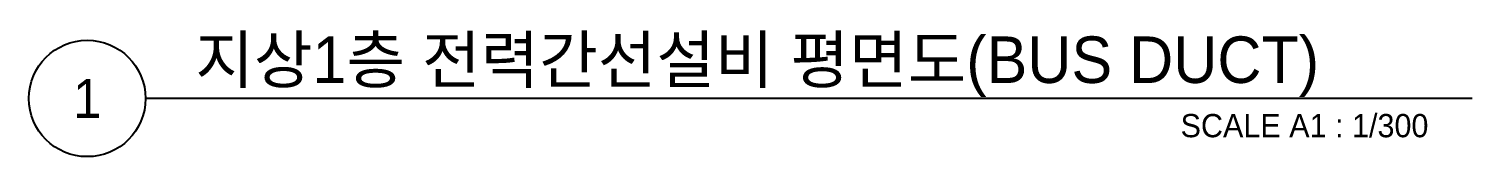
# Model space of a CAD drawing. Header units: millimetres. Extents: x 84228 to 374549, y -351975 to 847575.
# Drawn here: x 84228 to 139872, y -347550 to -342665 of the extents above; entities that cross this region are included whole.
import ezdxf
from ezdxf.enums import TextEntityAlignment as Align

# ---------------------------------------------------------------- set-up
doc = ezdxf.new("R2010")
doc.units = ezdxf.units.MM
doc.header["$LTSCALE"] = 150
doc.layers.add('-----41 Drawing Title', color=2, linetype='Continuous')
doc.styles.add('ELEC', font='Dotum.ttf')

msp = doc.modelspace()

# ---------------------------------------------------------------- linework, layer by layer
at = {"layer": '-----41 Drawing Title', "color": 7}
msp.add_line((139872, -345300), (88728, -345300), dxfattribs=at)
msp.add_circle((86478, -345300), 2250, dxfattribs=at)

# ---------------------------------------------------------------- texts
at = {"layer": '-----41 Drawing Title', "color": 2, "style": 'ELEC'}
msp.add_text('지상1층 전력간선설비 평면도(BUS DUCT)', height=1800, dxfattribs=at).set_placement((90645, -344700))
at = {"layer": '-----41 Drawing Title', "color": 7, "style": 'ELEC'}
msp.add_text('1', height=1500, dxfattribs=at).set_placement((86478, -345300), align=Align.MIDDLE)
at = {"layer": '-----41 Drawing Title', "style": 'ELEC'}
msp.add_text('SCALE A1 : 1/300', height=900, dxfattribs=at).set_placement((138187, -346800), align=Align.RIGHT)

doc.saveas('drawing.dxf')
